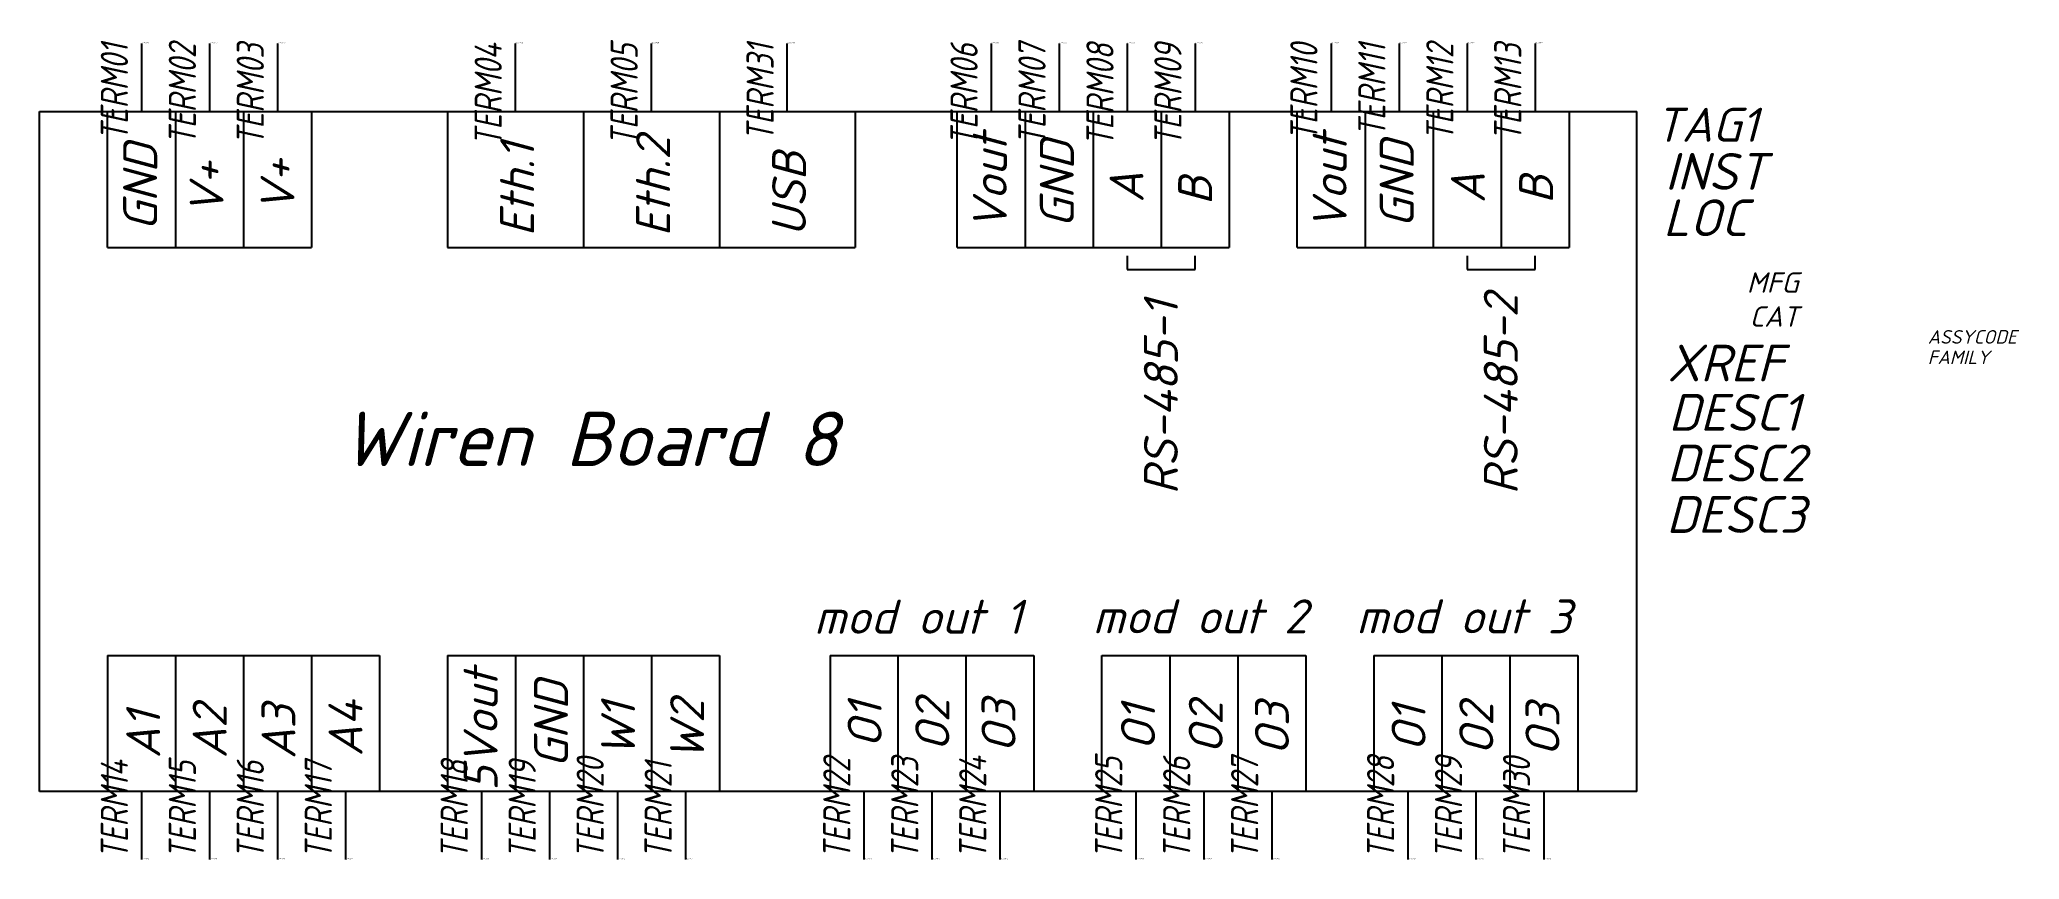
# Model space of a CAD drawing. Header units: millimetres. Extents: x -8 to 138, y 0 to 60.
import ezdxf
from ezdxf.enums import TextEntityAlignment as Align

# ---------------------------------------------------------------- set-up
doc = ezdxf.new("R2010")
doc.units = ezdxf.units.MM
doc.header["$LTSCALE"] = 6
doc.styles.add('WD_IEC', font='isocpeui.ttf', dxfattribs={"height": 2.5})
doc.styles.add('текст', font='isocpeui.ttf')

msp = doc.modelspace()

# ---------------------------------------------------------------- linework, layer by layer
for p, q in [((0, 60), (0, 55)), ((5, 60), (5, 55)), ((10, 60), (10, 55)), ((27.5, 55), (27.5, 60)), ((37.5, 55), (37.5, 60)), ((47.5, 55), (47.5, 60)), ((62.5, 60), (62.5, 55)), ((67.5, 60), (67.5, 55)), ((72.5, 60), (72.5, 55)), ((77.5, 60), (77.5, 55)), ((87.5, 60), (87.5, 55)), ((92.5, 60), (92.5, 55)), ((97.5, 60), (97.5, 55)), ((102.5, 60), (102.5, 55)), ((-7.5, 55), (110, 55)), ((-7.5, 5), (-7.5, 55)), ((-2.5, 45), (-2.5, 55)), ((2.5, 55), (2.5, 45)), ((7.5, 55), (7.5, 45)), ((12.5, 55), (12.5, 45)), ((22.5, 55), (22.5, 45)), ((32.5, 55), (32.5, 45)), ((42.5, 55), (42.5, 45)), ((52.5, 55), (52.5, 45)), ((60, 45), (60, 55)), ((65, 55), (65, 45)), ((70, 55), (70, 45)), ((75, 55), (75, 45)), ((80, 55), (80, 45)), ((85, 45), (85, 55)), ((90, 55), (90, 45)), ((95, 55), (95, 45)), ((100, 55), (100, 45)), ((105, 55), (105, 45)), ((110, 5), (110, 55)), ((-2.5, 45), (2.5, 45)), ((2.5, 45), (7.5, 45)), ((7.5, 45), (12.5, 45)), ((22.5, 45), (32.5, 45)), ((32.5, 45), (42.5, 45)), ((42.5, 45), (52.5, 45)), ((60, 45), (65, 45)), ((65, 45), (70, 45)), ((70, 45), (75, 45)), ((72.5, 44.38), (72.5, 43.38)), ((75, 45), (80, 45)), ((77.5, 43.38), (77.5, 44.38)), ((85, 45), (90, 45)), ((90, 45), (95, 45)), ((95, 45), (100, 45)), ((97.5, 44.38), (97.5, 43.38)), ((100, 45), (105, 45)), ((102.5, 43.38), (102.5, 44.38)), ((72.5, 43.38), (77.5, 43.38)), ((97.5, 43.38), (102.5, 43.38)), ((-2.5, 15), (2.5, 15)), ((-2.5, 15), (-2.5, 5)), ((2.5, 15), (7.5, 15)), ((2.5, 15), (2.5, 5)), ((7.5, 15), (12.5, 15)), ((7.5, 15), (7.5, 5)), ((12.5, 15), (12.5, 5)), ((12.5, 15), (17.5, 15)), ((17.5, 15), (17.5, 5)), ((22.5, 15), (27.5, 15)), ((22.5, 15), (22.5, 5)), ((27.5, 15), (32.5, 15)), ((27.5, 15), (27.5, 5)), ((32.5, 15), (37.5, 15)), ((32.5, 15), (32.5, 5)), ((37.5, 15), (37.5, 5)), ((37.5, 15), (42.5, 15)), ((42.5, 15), (42.5, 5)), ((50.64, 15), (55.64, 15)), ((50.64, 15), (50.64, 5)), ((55.64, 15), (60.64, 15)), ((55.64, 15), (55.64, 5)), ((60.64, 15), (60.64, 5)), ((60.64, 15), (65.64, 15)), ((65.64, 15), (65.64, 5)), ((70.64, 15), (75.64, 15)), ((70.64, 5), (70.64, 15)), ((75.64, 15), (80.64, 15)), ((75.64, 15), (75.64, 5)), ((80.64, 15), (85.64, 15)), ((80.64, 15), (80.64, 5)), ((85.64, 15), (85.64, 5)), ((90.64, 15), (95.64, 15)), ((90.64, 15), (90.64, 5)), ((95.64, 15), (100.64, 15)), ((95.64, 15), (95.64, 5)), ((100.64, 15), (105.64, 15)), ((100.64, 15), (100.64, 5)), ((105.64, 15), (105.64, 5)), ((110, 5), (-7.5, 5)), ((0, 5), (0, 0)), ((5, 5), (5, 0)), ((10, 5), (10, 0)), ((15, 5), (15, 0)), ((25, 5), (25, 0)), ((30, 5), (30, 0)), ((35, 5), (35, 0)), ((40, 5), (40, 0)), ((53.14, 5), (53.14, 0)), ((58.14, 5), (58.14, 0)), ((63.14, 5), (63.14, 0)), ((73.14, 5), (73.14, 0)), ((78.14, 5), (78.14, 0)), ((83.14, 5), (83.14, 0)), ((93.14, 5), (93.14, 0)), ((98.14, 5), (98.14, 0)), ((103.14, 5), (103.14, 0))]:
    msp.add_line(p, q)

# ---------------------------------------------------------------- texts
at = {"style": 'текст'}
for s, p in [('GND', (1.15, 46.22)), ('Eth.1', (28.88, 45.8)), ('Eth.2', (38.88, 45.8)), ('Vout', (63.65, 46.22)), ('GND', (68.58, 46.44)), ('Vout', (88.65, 46.22)), ('GND', (93.58, 46.44)), ('V+', (6.03, 47.35)), ('V+', (11.25, 47.54)), ('USB', (48.88, 45.8)), ('A', (73.7, 48.29)), ('B', (78.75, 48.11)), ('A', (98.81, 48.25)), ('B', (103.83, 48.2)), ('RS-485-1', (76.23, 26.82)), ('RS-485-2', (101.23, 26.82)), ('5Vout', (26.19, 5.04)), ('GND', (31.37, 6.73)), ('A2', (6.26, 7.42)), ('A3', (11.32, 7.37)), ('A4', (16.25, 7.57)), ('W1', (36.3, 7.51)), ('W2', (41.38, 7.24)), ('O1', (54.44, 8.18)), ('O2', (59.42, 7.93)), ('O3', (64.29, 7.83)), ('O1', (74.55, 7.99)), ('O2', (79.53, 7.74)), ('O3', (84.4, 7.64)), ('O2', (99.43, 7.66)), ('O3', (104.3, 7.56)), ('A1', (1.37, 7.42)), ('O1', (94.45, 7.91))]:
    msp.add_text(s, height=2.5, rotation=90, dxfattribs=at).set_placement(p)
for s, height, p in [('Wiren Board 8', 4, (14.71, 28.92)), ('mod out 1', 2.5, (49.47, 16.59)), ('mod out 2', 2.5, (69.97, 16.62)), ('mod out 3', 2.5, (89.36, 16.62))]:
    msp.add_text(s, height=height, dxfattribs=at).set_placement(p)
at = {"style": 'WD_IEC', "width": 0.8}
for tag, p in [('TERM01', (-1, 60)), ('TERM02', (4, 60)), ('TERM03', (9, 60)), ('TERM04', (26.5, 60)), ('TERM05', (36.5, 60)), ('TERM31', (46.5, 60)), ('TERM06', (61.5, 60)), ('TERM07', (66.5, 60)), ('TERM08', (71.5, 60)), ('TERM09', (76.5, 60)), ('TERM10', (86.5, 60)), ('TERM11', (91.5, 60)), ('TERM12', (96.5, 60)), ('TERM13', (101.5, 60))]:
    msp.add_attdef(tag, text='', height=2, rotation=90, dxfattribs=at).set_placement(p, align=Align.RIGHT)
at = {"style": 'WD_IEC', "flags": 1}
for tag, p, height in [('X2TERM01', (0, 60), 0.08), ('X2TERM02', (5, 60), 0.08), ('X2TERM03', (10, 60), 0.08), ('X2TERM04', (27.5, 60), 0.08), ('X2TERM05', (37.5, 60), 0.08), ('X2TERM05', (47.5, 60), 0.08), ('X2TERM06', (62.5, 60), 0.08), ('X2TERM07', (67.5, 60), 0.08), ('X2TERM08', (72.5, 60), 0.08), ('X2TERM09', (77.5, 60), 0.08), ('X2TERM10', (87.5, 60), 0.08), ('X2TERM11', (92.5, 60), 0.08), ('X2TERM12', (97.5, 60), 0.08), ('X2TERM13', (102.5, 60), 0.08), ('ASSYCODE', (131.39, 37.92), 1), ('FAMILY', (131.39, 36.42), 1), ('X8TERM14', (0, 0), 0.08), ('X8TERM15', (5, 0), 0.08), ('X8TERM16', (10, 0), 0.08), ('X8TERM17', (15, 0), 0.08), ('X8TERM18', (25, 0), 0.08), ('X8TERM19', (30, 0), 0.08), ('X8TERM20', (35, 0), 0.08), ('X8TERM21', (40, 0), 0.08), ('X8TERM22', (53.14, 0), 0.08), ('X8TERM23', (58.14, 0), 0.08), ('X8TERM24', (63.14, 0), 0.08), ('X8TERM25', (73.14, 0), 0.08), ('X8TERM26', (78.14, 0), 0.08), ('X8TERM27', (83.14, 0), 0.08), ('X8TERM28', (93.14, 0), 0.08), ('X8TERM29', (98.14, 0), 0.08), ('X8TERM30', (103.14, 0), 0.08)]:
    msp.add_attdef(tag, p, '', height=height, dxfattribs=at)
at = {"style": 'WD_IEC'}
msp.add_attdef('TAG1', (111.32, 52.77), 'A', height=2.5, dxfattribs=at)
for tag, p in [('INST', (119.51, 49.24)), ('LOC', (118.12, 45.83)), ('XREF', (120.76, 35.15)), ('DESC1', (122, 31.52)), ('DESC2', (122.39, 27.79)), ('DESC3', (122.39, 24.01))]:
    msp.add_attdef(tag, text='', height=2.7, dxfattribs=at).set_placement(p, align=Align.RIGHT)
at = {"style": 'WD_IEC', "flags": 9}
for tag, text, p in [('MFG', 'Wiren Board', (121.89, 41.67)), ('CAT', '', (121.89, 39.17))]:
    msp.add_attdef(tag, text=text, height=1.5, dxfattribs=at).set_placement(p, align=Align.RIGHT)
at = {"style": 'WD_IEC', "width": 0.8}
for tag, p in [('TERM14', (-1, 0)), ('TERM15', (4, 0)), ('TERM16', (9, 0)), ('TERM17', (14, 0)), ('TERM18', (24, 0)), ('TERM19', (29, 0)), ('TERM20', (34, 0)), ('TERM21', (39, 0)), ('TERM22', (52.14, 0)), ('TERM23', (57.14, 0)), ('TERM24', (62.14, 0)), ('TERM25', (72.14, 0)), ('TERM26', (77.14, 0)), ('TERM27', (82.14, 0)), ('TERM28', (92.14, 0)), ('TERM29', (97.14, 0)), ('TERM30', (102.14, 0))]:
    msp.add_attdef(tag, p, '', height=2, rotation=90, dxfattribs=at)

doc.saveas('drawing.dxf')
